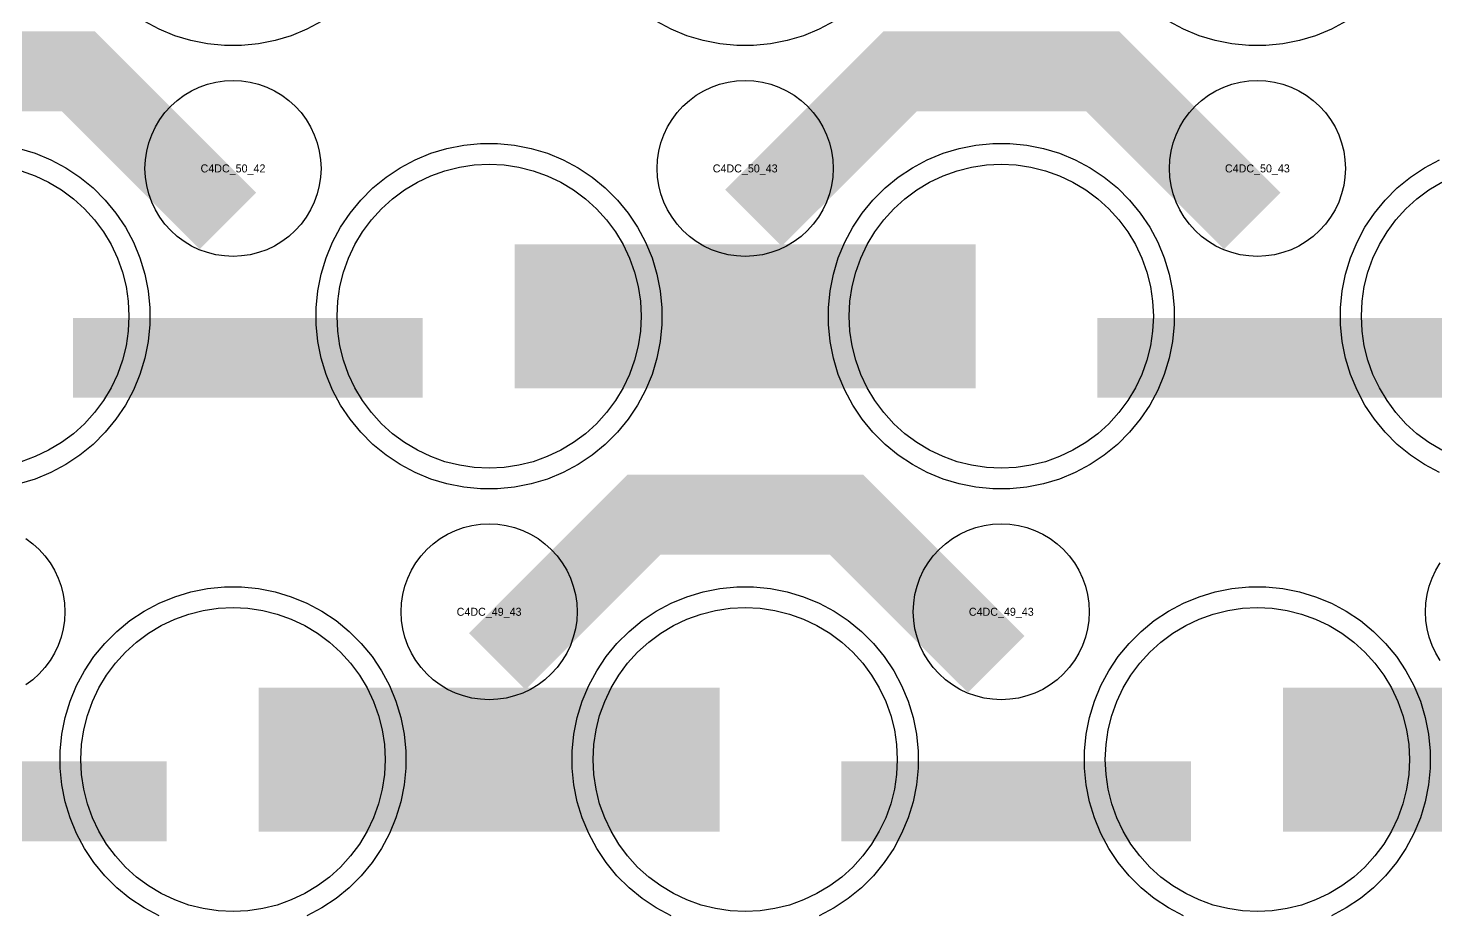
# Model space of a CAD drawing. Extents: x -11880 to 11880, y -14992 to 14992.
# Drawn here: x 1616 to 2055.8, y -8098.5 to -7821.3 of the extents above; entities that cross this region are included whole.
import ezdxf
from ezdxf.enums import TextEntityAlignment as Align

# ---------------------------------------------------------------- set-up
doc = ezdxf.new("R2010")
doc.units = 0
doc.header["$MEASUREMENT"] = 0
for name, color, linetype in [('GDS_775_DT_237', 138, 'CONTINUOUS'), ('RDL1_FS', 34, 'CONTINUOUS'), ('RDL_BS', 160, 'CONTINUOUS')]:
    doc.layers.add(name, color=color, linetype=linetype)

msp = doc.modelspace()

# ---------------------------------------------------------------- linework, layer by layer
at = {"layer": 'RDL1_FS', "color": 241, "true_color": 0xf7abae}
for points in [[(1613.791, -7865.896), (1618.181, -7867.468), (1622.395, -7869.46), (1626.395, -7871.858), (1630.14, -7874.636), (1633.594, -7877.766), (1636.724, -7881.22), (1639.502, -7884.965), (1641.9, -7888.965), (1643.892, -7893.179), (1645.464, -7897.569), (1646.596, -7902.092), (1647.28, -7906.703), (1647.509, -7911.36), (1647.28, -7916.017), (1646.596, -7920.628), (1645.464, -7925.151), (1643.892, -7929.541), (1641.9, -7933.755), (1639.502, -7937.755), (1636.724, -7941.5), (1633.594, -7944.954), (1630.14, -7948.084), (1626.395, -7950.862), (1622.395, -7953.26), (1618.181, -7955.252), (1613.791, -7956.824)], [(2057.605, -7953.26), (2053.605, -7950.862), (2049.86, -7948.084), (2046.406, -7944.954), (2043.276, -7941.5), (2040.498, -7937.755), (2038.1, -7933.755), (2036.108, -7929.541), (2034.536, -7925.151), (2033.404, -7920.628), (2032.72, -7916.017), (2032.491, -7911.36), (2032.72, -7906.703), (2033.404, -7902.092), (2034.536, -7897.569), (2036.108, -7893.179), (2038.1, -7888.965), (2040.498, -7884.965), (2043.276, -7881.22), (2046.406, -7877.766), (2049.86, -7874.636), (2053.605, -7871.858), (2057.605, -7869.46)]]:
    msp.add_lwpolyline(points, dxfattribs=at)
for points in [[(1760, -7958.869), (1755.343, -7958.64), (1750.732, -7957.956), (1746.209, -7956.824), (1741.819, -7955.252), (1737.605, -7953.26), (1733.605, -7950.862), (1729.86, -7948.084), (1726.406, -7944.954), (1723.276, -7941.5), (1720.498, -7937.755), (1718.1, -7933.755), (1716.108, -7929.541), (1714.536, -7925.151), (1713.404, -7920.628), (1712.72, -7916.017), (1712.491, -7911.36), (1712.72, -7906.703), (1713.404, -7902.092), (1714.536, -7897.569), (1716.108, -7893.179), (1718.1, -7888.965), (1720.498, -7884.965), (1723.276, -7881.22), (1726.406, -7877.766), (1729.86, -7874.636), (1733.605, -7871.858), (1737.605, -7869.46), (1741.819, -7867.468), (1746.209, -7865.896), (1750.732, -7864.764), (1755.343, -7864.08), (1760, -7863.851), (1764.657, -7864.08), (1769.268, -7864.764), (1773.791, -7865.896), (1778.181, -7867.468), (1782.395, -7869.46), (1786.395, -7871.858), (1790.14, -7874.636), (1793.594, -7877.766), (1796.724, -7881.22), (1799.502, -7884.965), (1801.9, -7888.965), (1803.892, -7893.179), (1805.464, -7897.569), (1806.596, -7902.092), (1807.28, -7906.703), (1807.509, -7911.36), (1807.28, -7916.017), (1806.596, -7920.628), (1805.464, -7925.151), (1803.892, -7929.541), (1801.9, -7933.755), (1799.502, -7937.755), (1796.724, -7941.5), (1793.594, -7944.954), (1790.14, -7948.084), (1786.395, -7950.862), (1782.395, -7953.26), (1778.181, -7955.252), (1773.791, -7956.824), (1769.268, -7957.956), (1764.657, -7958.64)], [(1920, -7958.869), (1915.343, -7958.64), (1910.732, -7957.956), (1906.209, -7956.824), (1901.819, -7955.252), (1897.605, -7953.26), (1893.605, -7950.862), (1889.86, -7948.084), (1886.406, -7944.954), (1883.276, -7941.5), (1880.498, -7937.755), (1878.1, -7933.755), (1876.108, -7929.541), (1874.536, -7925.151), (1873.404, -7920.628), (1872.72, -7916.017), (1872.491, -7911.36), (1872.72, -7906.703), (1873.404, -7902.092), (1874.536, -7897.569), (1876.108, -7893.179), (1878.1, -7888.965), (1880.498, -7884.965), (1883.276, -7881.22), (1886.406, -7877.766), (1889.86, -7874.636), (1893.605, -7871.858), (1897.605, -7869.46), (1901.819, -7867.468), (1906.209, -7865.896), (1910.732, -7864.764), (1915.343, -7864.08), (1920, -7863.851), (1924.657, -7864.08), (1929.268, -7864.764), (1933.791, -7865.896), (1938.181, -7867.468), (1942.395, -7869.46), (1946.395, -7871.858), (1950.14, -7874.636), (1953.594, -7877.766), (1956.724, -7881.22), (1959.502, -7884.965), (1961.9, -7888.965), (1963.892, -7893.179), (1965.464, -7897.569), (1966.596, -7902.092), (1967.28, -7906.703), (1967.509, -7911.36), (1967.28, -7916.017), (1966.596, -7920.628), (1965.464, -7925.151), (1963.892, -7929.541), (1961.9, -7933.755), (1959.502, -7937.755), (1956.724, -7941.5), (1953.594, -7944.954), (1950.14, -7948.084), (1946.395, -7950.862), (1942.395, -7953.26), (1938.181, -7955.252), (1933.791, -7956.824), (1929.268, -7957.956), (1924.657, -7958.64)], [(1680, -8097.434), (1675.343, -8097.205), (1670.732, -8096.521), (1666.209, -8095.389), (1661.819, -8093.817), (1657.605, -8091.825), (1653.605, -8089.427), (1649.86, -8086.649), (1646.406, -8083.519), (1643.276, -8080.065), (1640.498, -8076.32), (1638.1, -8072.32), (1636.108, -8068.106), (1634.536, -8063.716), (1633.404, -8059.193), (1632.72, -8054.582), (1632.491, -8049.925), (1632.72, -8045.268), (1633.404, -8040.657), (1634.536, -8036.134), (1636.108, -8031.744), (1638.1, -8027.53), (1640.498, -8023.53), (1643.276, -8019.785), (1646.406, -8016.331), (1649.86, -8013.201), (1653.605, -8010.423), (1657.605, -8008.025), (1661.819, -8006.033), (1666.209, -8004.461), (1670.732, -8003.329), (1675.343, -8002.645), (1680, -8002.416), (1684.657, -8002.645), (1689.268, -8003.329), (1693.791, -8004.461), (1698.181, -8006.033), (1702.395, -8008.025), (1706.395, -8010.423), (1710.14, -8013.201), (1713.594, -8016.331), (1716.724, -8019.785), (1719.502, -8023.53), (1721.9, -8027.53), (1723.892, -8031.744), (1725.464, -8036.134), (1726.596, -8040.657), (1727.28, -8045.268), (1727.509, -8049.925), (1727.28, -8054.582), (1726.596, -8059.193), (1725.464, -8063.716), (1723.892, -8068.106), (1721.9, -8072.32), (1719.502, -8076.32), (1716.724, -8080.065), (1713.594, -8083.519), (1710.14, -8086.649), (1706.395, -8089.427), (1702.395, -8091.825), (1698.181, -8093.817), (1693.791, -8095.389), (1689.268, -8096.521), (1684.657, -8097.205)], [(1840, -8097.434), (1835.343, -8097.205), (1830.732, -8096.521), (1826.209, -8095.389), (1821.819, -8093.817), (1817.605, -8091.825), (1813.605, -8089.427), (1809.86, -8086.649), (1806.406, -8083.519), (1803.276, -8080.065), (1800.498, -8076.32), (1798.1, -8072.32), (1796.108, -8068.106), (1794.536, -8063.716), (1793.404, -8059.193), (1792.72, -8054.582), (1792.491, -8049.925), (1792.72, -8045.268), (1793.404, -8040.657), (1794.536, -8036.134), (1796.108, -8031.744), (1798.1, -8027.53), (1800.498, -8023.53), (1803.276, -8019.785), (1806.406, -8016.331), (1809.86, -8013.201), (1813.605, -8010.423), (1817.605, -8008.025), (1821.819, -8006.033), (1826.209, -8004.461), (1830.732, -8003.329), (1835.343, -8002.645), (1840, -8002.416), (1844.657, -8002.645), (1849.268, -8003.329), (1853.791, -8004.461), (1858.181, -8006.033), (1862.395, -8008.025), (1866.395, -8010.423), (1870.14, -8013.201), (1873.594, -8016.331), (1876.724, -8019.785), (1879.502, -8023.53), (1881.9, -8027.53), (1883.892, -8031.744), (1885.464, -8036.134), (1886.596, -8040.657), (1887.28, -8045.268), (1887.509, -8049.925), (1887.28, -8054.582), (1886.596, -8059.193), (1885.464, -8063.716), (1883.892, -8068.106), (1881.9, -8072.32), (1879.502, -8076.32), (1876.724, -8080.065), (1873.594, -8083.519), (1870.14, -8086.649), (1866.395, -8089.427), (1862.395, -8091.825), (1858.181, -8093.817), (1853.791, -8095.389), (1849.268, -8096.521), (1844.657, -8097.205)], [(2000, -8097.434), (1995.343, -8097.205), (1990.732, -8096.521), (1986.209, -8095.389), (1981.819, -8093.817), (1977.605, -8091.825), (1973.605, -8089.427), (1969.86, -8086.649), (1966.406, -8083.519), (1963.276, -8080.065), (1960.498, -8076.32), (1958.1, -8072.32), (1956.108, -8068.106), (1954.536, -8063.716), (1953.404, -8059.193), (1952.72, -8054.582), (1952.491, -8049.925), (1952.72, -8045.268), (1953.404, -8040.657), (1954.536, -8036.134), (1956.108, -8031.744), (1958.1, -8027.53), (1960.498, -8023.53), (1963.276, -8019.785), (1966.406, -8016.331), (1969.86, -8013.201), (1973.605, -8010.423), (1977.605, -8008.025), (1981.819, -8006.033), (1986.209, -8004.461), (1990.732, -8003.329), (1995.343, -8002.645), (2000, -8002.416), (2004.657, -8002.645), (2009.268, -8003.329), (2013.791, -8004.461), (2018.181, -8006.033), (2022.395, -8008.025), (2026.395, -8010.423), (2030.14, -8013.201), (2033.594, -8016.331), (2036.724, -8019.785), (2039.502, -8023.53), (2041.9, -8027.53), (2043.892, -8031.744), (2045.464, -8036.134), (2046.596, -8040.657), (2047.28, -8045.268), (2047.509, -8049.925), (2047.28, -8054.582), (2046.596, -8059.193), (2045.464, -8063.716), (2043.892, -8068.106), (2041.9, -8072.32), (2039.502, -8076.32), (2036.724, -8080.065), (2033.594, -8083.519), (2030.14, -8086.649), (2026.395, -8089.427), (2022.395, -8091.825), (2018.181, -8093.817), (2013.791, -8095.389), (2009.268, -8096.521), (2004.657, -8097.205)]]:
    msp.add_lwpolyline(points, close=True, dxfattribs=at)
for points in [[(1768.002, -7911.36, 45, 45, 0), (1840.002, -7911.36, 45, 45, 0)], [(1840.002, -7911.36, 45, 45, 0), (1912.002, -7911.36, 45, 45, 0)], [(1688.002, -8049.925, 45, 45, 0), (1760.002, -8049.925, 45, 45, 0)], [(1760.002, -8049.925, 45, 45, 0), (1832.002, -8049.925, 45, 45, 0)], [(2008.002, -8049.925, 45, 45, 0), (2080.002, -8049.925, 45, 45, 0)]]:
    msp.add_lwpolyline(points, format="xyseb", dxfattribs=at)
at = {"layer": 'RDL_BS'}
for points in [[(1678.401, -7881.573, 25, 25, 0), (1631.687, -7834.859, 25, 25, 0), (1601.929, -7834.859, 25, 25, 0)], [(1842.562, -7880.674, 25, 25, 0), (1888.377, -7834.859, 25, 25, 0), (1921.93, -7834.859, 25, 25, 0)], [(1998.401, -7881.573, 25, 25, 0), (1951.687, -7834.859, 25, 25, 0), (1921.929, -7834.859, 25, 25, 0)], [(1762.562, -8019.239, 25, 25, 0), (1808.377, -7973.424, 25, 25, 0), (1841.93, -7973.424, 25, 25, 0)], [(1918.401, -8020.138, 25, 25, 0), (1871.687, -7973.424, 25, 25, 0), (1841.929, -7973.424, 25, 25, 0)]]:
    msp.add_lwpolyline(points, format="xyseb", dxfattribs=at)
for points in [[(1707.777, -7819.178), (1703.115, -7821.67), (1698.205, -7823.701), (1693.165, -7825.232), (1687.938, -7826.278), (1682.644, -7826.795), (1677.356, -7826.795), (1672.062, -7826.278), (1666.835, -7825.232), (1661.795, -7823.701), (1656.885, -7821.67), (1652.223, -7819.178)], [(1867.777, -7819.178), (1863.115, -7821.67), (1858.205, -7823.701), (1853.165, -7825.232), (1847.938, -7826.278), (1842.644, -7826.795), (1837.356, -7826.795), (1832.062, -7826.278), (1826.835, -7825.232), (1821.795, -7823.701), (1816.885, -7821.67), (1812.223, -7819.178)], [(2027.777, -7819.178), (2023.115, -7821.67), (2018.205, -7823.701), (2013.165, -7825.232), (2007.938, -7826.278), (2002.644, -7826.795), (1997.356, -7826.795), (1992.062, -7826.278), (1986.835, -7825.232), (1981.795, -7823.701), (1976.885, -7821.67), (1972.223, -7819.178)], [(1615.28, -7980.88), (1617.443, -7982.483), (1619.442, -7984.295), (1621.254, -7986.294), (1622.857, -7988.457), (1624.25, -7990.781), (1625.402, -7993.218), (1626.309, -7995.753), (1626.966, -7998.372), (1627.362, -8001.044), (1627.494, -8003.737), (1627.362, -8006.43), (1626.966, -8009.102), (1626.309, -8011.721), (1625.402, -8014.256), (1624.25, -8016.693), (1622.857, -8019.017), (1621.254, -8021.18), (1619.442, -8023.179), (1617.443, -8024.991), (1615.28, -8026.594)], [(2057.143, -8019.017), (2055.75, -8016.693), (2054.598, -8014.256), (2053.691, -8011.721), (2053.034, -8009.102), (2052.638, -8006.43), (2052.506, -8003.737), (2052.638, -8001.044), (2053.034, -7998.372), (2053.691, -7995.753), (2054.598, -7993.218), (2055.75, -7990.781), (2057.143, -7988.457)]]:
    msp.add_lwpolyline(points, dxfattribs=at)
for points in [[(1680, -7892.666), (1677.307, -7892.534), (1674.635, -7892.138), (1672.016, -7891.481), (1669.481, -7890.574), (1667.044, -7889.422), (1664.72, -7888.029), (1662.557, -7886.426), (1660.558, -7884.614), (1658.746, -7882.615), (1657.143, -7880.452), (1655.75, -7878.128), (1654.598, -7875.691), (1653.691, -7873.156), (1653.034, -7870.537), (1652.638, -7867.865), (1652.506, -7865.172), (1652.638, -7862.479), (1653.034, -7859.807), (1653.691, -7857.188), (1654.598, -7854.653), (1655.75, -7852.216), (1657.143, -7849.892), (1658.746, -7847.729), (1660.558, -7845.73), (1662.557, -7843.918), (1664.72, -7842.315), (1667.044, -7840.922), (1669.481, -7839.77), (1672.016, -7838.863), (1674.635, -7838.206), (1677.307, -7837.81), (1680, -7837.678), (1682.693, -7837.81), (1685.365, -7838.206), (1687.984, -7838.863), (1690.519, -7839.77), (1692.956, -7840.922), (1695.28, -7842.315), (1697.443, -7843.918), (1699.442, -7845.73), (1701.254, -7847.729), (1702.857, -7849.892), (1704.25, -7852.216), (1705.402, -7854.653), (1706.309, -7857.188), (1706.966, -7859.807), (1707.362, -7862.479), (1707.494, -7865.172), (1707.362, -7867.865), (1706.966, -7870.537), (1706.309, -7873.156), (1705.402, -7875.691), (1704.25, -7878.128), (1702.857, -7880.452), (1701.254, -7882.615), (1699.442, -7884.614), (1697.443, -7886.426), (1695.28, -7888.029), (1692.956, -7889.422), (1690.519, -7890.574), (1687.984, -7891.481), (1685.365, -7892.138), (1682.693, -7892.534)], [(1840, -7892.666), (1837.307, -7892.534), (1834.635, -7892.138), (1832.016, -7891.481), (1829.481, -7890.574), (1827.044, -7889.422), (1824.72, -7888.029), (1822.557, -7886.426), (1820.558, -7884.614), (1818.746, -7882.615), (1817.143, -7880.452), (1815.75, -7878.128), (1814.598, -7875.691), (1813.691, -7873.156), (1813.034, -7870.537), (1812.638, -7867.865), (1812.506, -7865.172), (1812.638, -7862.479), (1813.034, -7859.807), (1813.691, -7857.188), (1814.598, -7854.653), (1815.75, -7852.216), (1817.143, -7849.892), (1818.746, -7847.729), (1820.558, -7845.73), (1822.557, -7843.918), (1824.72, -7842.315), (1827.044, -7840.922), (1829.481, -7839.77), (1832.016, -7838.863), (1834.635, -7838.206), (1837.307, -7837.81), (1840, -7837.678), (1842.693, -7837.81), (1845.365, -7838.206), (1847.984, -7838.863), (1850.519, -7839.77), (1852.956, -7840.922), (1855.28, -7842.315), (1857.443, -7843.918), (1859.442, -7845.73), (1861.254, -7847.729), (1862.857, -7849.892), (1864.25, -7852.216), (1865.402, -7854.653), (1866.309, -7857.188), (1866.966, -7859.807), (1867.362, -7862.479), (1867.494, -7865.172), (1867.362, -7867.865), (1866.966, -7870.537), (1866.309, -7873.156), (1865.402, -7875.691), (1864.25, -7878.128), (1862.857, -7880.452), (1861.254, -7882.615), (1859.442, -7884.614), (1857.443, -7886.426), (1855.28, -7888.029), (1852.956, -7889.422), (1850.519, -7890.574), (1847.984, -7891.481), (1845.365, -7892.138), (1842.693, -7892.534)], [(2000, -7892.666), (1997.307, -7892.534), (1994.635, -7892.138), (1992.016, -7891.481), (1989.481, -7890.574), (1987.044, -7889.422), (1984.72, -7888.029), (1982.557, -7886.426), (1980.558, -7884.614), (1978.746, -7882.615), (1977.143, -7880.452), (1975.75, -7878.128), (1974.598, -7875.691), (1973.691, -7873.156), (1973.034, -7870.537), (1972.638, -7867.865), (1972.506, -7865.172), (1972.638, -7862.479), (1973.034, -7859.807), (1973.691, -7857.188), (1974.598, -7854.653), (1975.75, -7852.216), (1977.143, -7849.892), (1978.746, -7847.729), (1980.558, -7845.73), (1982.557, -7843.918), (1984.72, -7842.315), (1987.044, -7840.922), (1989.481, -7839.77), (1992.016, -7838.863), (1994.635, -7838.206), (1997.307, -7837.81), (2000, -7837.678), (2002.693, -7837.81), (2005.365, -7838.206), (2007.984, -7838.863), (2010.519, -7839.77), (2012.956, -7840.922), (2015.28, -7842.315), (2017.443, -7843.918), (2019.442, -7845.73), (2021.254, -7847.729), (2022.857, -7849.892), (2024.25, -7852.216), (2025.402, -7854.653), (2026.309, -7857.188), (2026.966, -7859.807), (2027.362, -7862.479), (2027.494, -7865.172), (2027.362, -7867.865), (2026.966, -7870.537), (2026.309, -7873.156), (2025.402, -7875.691), (2024.25, -7878.128), (2022.857, -7880.452), (2021.254, -7882.615), (2019.442, -7884.614), (2017.443, -7886.426), (2015.28, -7888.029), (2012.956, -7889.422), (2010.519, -7890.574), (2007.984, -7891.481), (2005.365, -7892.138), (2002.693, -7892.534)], [(1760, -8031.231), (1757.307, -8031.099), (1754.635, -8030.703), (1752.016, -8030.046), (1749.481, -8029.139), (1747.044, -8027.987), (1744.72, -8026.594), (1742.557, -8024.991), (1740.558, -8023.179), (1738.746, -8021.18), (1737.143, -8019.017), (1735.75, -8016.693), (1734.598, -8014.256), (1733.691, -8011.721), (1733.034, -8009.102), (1732.638, -8006.43), (1732.506, -8003.737), (1732.638, -8001.044), (1733.034, -7998.372), (1733.691, -7995.753), (1734.598, -7993.218), (1735.75, -7990.781), (1737.143, -7988.457), (1738.746, -7986.294), (1740.558, -7984.295), (1742.557, -7982.483), (1744.72, -7980.88), (1747.044, -7979.487), (1749.481, -7978.335), (1752.016, -7977.428), (1754.635, -7976.771), (1757.307, -7976.375), (1760, -7976.243), (1762.693, -7976.375), (1765.365, -7976.771), (1767.984, -7977.428), (1770.519, -7978.335), (1772.956, -7979.487), (1775.28, -7980.88), (1777.443, -7982.483), (1779.442, -7984.295), (1781.254, -7986.294), (1782.857, -7988.457), (1784.25, -7990.781), (1785.402, -7993.218), (1786.309, -7995.753), (1786.966, -7998.372), (1787.362, -8001.044), (1787.494, -8003.737), (1787.362, -8006.43), (1786.966, -8009.102), (1786.309, -8011.721), (1785.402, -8014.256), (1784.25, -8016.693), (1782.857, -8019.017), (1781.254, -8021.18), (1779.442, -8023.179), (1777.443, -8024.991), (1775.28, -8026.594), (1772.956, -8027.987), (1770.519, -8029.139), (1767.984, -8030.046), (1765.365, -8030.703), (1762.693, -8031.099)], [(1920, -8031.231), (1917.307, -8031.099), (1914.635, -8030.703), (1912.016, -8030.046), (1909.481, -8029.139), (1907.044, -8027.987), (1904.72, -8026.594), (1902.557, -8024.991), (1900.558, -8023.179), (1898.746, -8021.18), (1897.143, -8019.017), (1895.75, -8016.693), (1894.598, -8014.256), (1893.691, -8011.721), (1893.034, -8009.102), (1892.638, -8006.43), (1892.506, -8003.737), (1892.638, -8001.044), (1893.034, -7998.372), (1893.691, -7995.753), (1894.598, -7993.218), (1895.75, -7990.781), (1897.143, -7988.457), (1898.746, -7986.294), (1900.558, -7984.295), (1902.557, -7982.483), (1904.72, -7980.88), (1907.044, -7979.487), (1909.481, -7978.335), (1912.016, -7977.428), (1914.635, -7976.771), (1917.307, -7976.375), (1920, -7976.243), (1922.693, -7976.375), (1925.365, -7976.771), (1927.984, -7977.428), (1930.519, -7978.335), (1932.956, -7979.487), (1935.28, -7980.88), (1937.443, -7982.483), (1939.442, -7984.295), (1941.254, -7986.294), (1942.857, -7988.457), (1944.25, -7990.781), (1945.402, -7993.218), (1946.309, -7995.753), (1946.966, -7998.372), (1947.362, -8001.044), (1947.494, -8003.737), (1947.362, -8006.43), (1946.966, -8009.102), (1946.309, -8011.721), (1945.402, -8014.256), (1944.25, -8016.693), (1942.857, -8019.017), (1941.254, -8021.18), (1939.442, -8023.179), (1937.443, -8024.991), (1935.28, -8026.594), (1932.956, -8027.987), (1930.519, -8029.139), (1927.984, -8030.046), (1925.365, -8030.703), (1922.693, -8031.099)]]:
    msp.add_lwpolyline(points, close=True, dxfattribs=at)
at = {"layer": 'RDL_BS', "color": 241, "true_color": 0xf7abae}
for points in [[(1757.356, -7965.36), (1752.062, -7964.843), (1746.835, -7963.797), (1741.795, -7962.266), (1736.885, -7960.235), (1732.223, -7957.743), (1727.809, -7954.796), (1723.708, -7951.434), (1719.926, -7947.652), (1716.564, -7943.551), (1713.617, -7939.137), (1711.125, -7934.475), (1709.094, -7929.565), (1707.563, -7924.525), (1706.517, -7919.298), (1706, -7914.004), (1706, -7908.716), (1706.517, -7903.422), (1707.563, -7898.195), (1709.094, -7893.155), (1711.125, -7888.245), (1713.617, -7883.583), (1716.564, -7879.169), (1719.926, -7875.068), (1723.708, -7871.286), (1727.809, -7867.924), (1732.223, -7864.977), (1736.885, -7862.485), (1741.795, -7860.454), (1746.835, -7858.923), (1752.062, -7857.877), (1757.356, -7857.36), (1762.644, -7857.36), (1767.938, -7857.877), (1773.165, -7858.923), (1778.205, -7860.454), (1783.115, -7862.485), (1787.777, -7864.977), (1792.191, -7867.924), (1796.292, -7871.286), (1800.074, -7875.068), (1803.436, -7879.169), (1806.383, -7883.583), (1808.875, -7888.245), (1810.906, -7893.155), (1812.437, -7898.195), (1813.483, -7903.422), (1814, -7908.716), (1814, -7914.004), (1813.483, -7919.298), (1812.437, -7924.525), (1810.906, -7929.565), (1808.875, -7934.475), (1806.383, -7939.137), (1803.436, -7943.551), (1800.074, -7947.652), (1796.292, -7951.434), (1792.191, -7954.796), (1787.777, -7957.743), (1783.115, -7960.235), (1778.205, -7962.266), (1773.165, -7963.797), (1767.938, -7964.843), (1762.644, -7965.36)], [(1917.356, -7965.36), (1912.062, -7964.843), (1906.835, -7963.797), (1901.795, -7962.266), (1896.885, -7960.235), (1892.223, -7957.743), (1887.809, -7954.796), (1883.708, -7951.434), (1879.926, -7947.652), (1876.564, -7943.551), (1873.617, -7939.137), (1871.125, -7934.475), (1869.094, -7929.565), (1867.563, -7924.525), (1866.517, -7919.298), (1866, -7914.004), (1866, -7908.716), (1866.517, -7903.422), (1867.563, -7898.195), (1869.094, -7893.155), (1871.125, -7888.245), (1873.617, -7883.583), (1876.564, -7879.169), (1879.926, -7875.068), (1883.708, -7871.286), (1887.809, -7867.924), (1892.223, -7864.977), (1896.885, -7862.485), (1901.795, -7860.454), (1906.835, -7858.923), (1912.062, -7857.877), (1917.356, -7857.36), (1922.644, -7857.36), (1927.938, -7857.877), (1933.165, -7858.923), (1938.205, -7860.454), (1943.115, -7862.485), (1947.777, -7864.977), (1952.191, -7867.924), (1956.292, -7871.286), (1960.074, -7875.068), (1963.436, -7879.169), (1966.383, -7883.583), (1968.875, -7888.245), (1970.906, -7893.155), (1972.437, -7898.195), (1973.483, -7903.422), (1974, -7908.716), (1974, -7914.004), (1973.483, -7919.298), (1972.437, -7924.525), (1970.906, -7929.565), (1968.875, -7934.475), (1966.383, -7939.137), (1963.436, -7943.551), (1960.074, -7947.652), (1956.292, -7951.434), (1952.191, -7954.796), (1947.777, -7957.743), (1943.115, -7960.235), (1938.205, -7962.266), (1933.165, -7963.797), (1927.938, -7964.843), (1922.644, -7965.36)]]:
    msp.add_lwpolyline(points, close=True, dxfattribs=at)
for points in [[(1613.165, -7858.923), (1618.205, -7860.454), (1623.115, -7862.485), (1627.777, -7864.977), (1632.191, -7867.924), (1636.292, -7871.286), (1640.074, -7875.068), (1643.436, -7879.169), (1646.383, -7883.583), (1648.875, -7888.245), (1650.906, -7893.155), (1652.437, -7898.195), (1653.483, -7903.422), (1654, -7908.716), (1654, -7914.004), (1653.483, -7919.298), (1652.437, -7924.525), (1650.906, -7929.565), (1648.875, -7934.475), (1646.383, -7939.137), (1643.436, -7943.551), (1640.074, -7947.652), (1636.292, -7951.434), (1632.191, -7954.796), (1627.777, -7957.743), (1623.115, -7960.235), (1618.205, -7962.266), (1613.165, -7963.797)], [(2056.885, -7960.235), (2052.223, -7957.743), (2047.809, -7954.796), (2043.708, -7951.434), (2039.926, -7947.652), (2036.564, -7943.551), (2033.617, -7939.137), (2031.125, -7934.475), (2029.094, -7929.565), (2027.563, -7924.525), (2026.517, -7919.298), (2026, -7914.004), (2026, -7908.716), (2026.517, -7903.422), (2027.563, -7898.195), (2029.094, -7893.155), (2031.125, -7888.245), (2033.617, -7883.583), (2036.564, -7879.169), (2039.926, -7875.068), (2043.708, -7871.286), (2047.809, -7867.924), (2052.223, -7864.977), (2056.885, -7862.485)], [(1656.885, -8098.8), (1652.223, -8096.308), (1647.809, -8093.361), (1643.708, -8089.999), (1639.926, -8086.217), (1636.564, -8082.116), (1633.617, -8077.702), (1631.125, -8073.04), (1629.094, -8068.13), (1627.563, -8063.09), (1626.517, -8057.863), (1626, -8052.569), (1626, -8047.281), (1626.517, -8041.987), (1627.563, -8036.76), (1629.094, -8031.72), (1631.125, -8026.81), (1633.617, -8022.148), (1636.564, -8017.734), (1639.926, -8013.633), (1643.708, -8009.851), (1647.809, -8006.489), (1652.223, -8003.542), (1656.885, -8001.05), (1661.795, -7999.019), (1666.835, -7997.488), (1672.062, -7996.442), (1677.356, -7995.925), (1682.644, -7995.925), (1687.938, -7996.442), (1693.165, -7997.488), (1698.205, -7999.019), (1703.115, -8001.05), (1707.777, -8003.542), (1712.191, -8006.489), (1716.292, -8009.851), (1720.074, -8013.633), (1723.436, -8017.734), (1726.383, -8022.148), (1728.875, -8026.81), (1730.906, -8031.72), (1732.437, -8036.76), (1733.483, -8041.987), (1734, -8047.281), (1734, -8052.569), (1733.483, -8057.863), (1732.437, -8063.09), (1730.906, -8068.13), (1728.875, -8073.04), (1726.383, -8077.702), (1723.436, -8082.116), (1720.074, -8086.217), (1716.292, -8089.999), (1712.191, -8093.361), (1707.777, -8096.308), (1703.115, -8098.8)], [(1816.885, -8098.8), (1812.223, -8096.308), (1807.809, -8093.361), (1803.708, -8089.999), (1799.926, -8086.217), (1796.564, -8082.116), (1793.617, -8077.702), (1791.125, -8073.04), (1789.094, -8068.13), (1787.563, -8063.09), (1786.517, -8057.863), (1786, -8052.569), (1786, -8047.281), (1786.517, -8041.987), (1787.563, -8036.76), (1789.094, -8031.72), (1791.125, -8026.81), (1793.617, -8022.148), (1796.564, -8017.734), (1799.926, -8013.633), (1803.708, -8009.851), (1807.809, -8006.489), (1812.223, -8003.542), (1816.885, -8001.05), (1821.795, -7999.019), (1826.835, -7997.488), (1832.062, -7996.442), (1837.356, -7995.925), (1842.644, -7995.925), (1847.938, -7996.442), (1853.165, -7997.488), (1858.205, -7999.019), (1863.115, -8001.05), (1867.777, -8003.542), (1872.191, -8006.489), (1876.292, -8009.851), (1880.074, -8013.633), (1883.436, -8017.734), (1886.383, -8022.148), (1888.875, -8026.81), (1890.906, -8031.72), (1892.437, -8036.76), (1893.483, -8041.987), (1894, -8047.281), (1894, -8052.569), (1893.483, -8057.863), (1892.437, -8063.09), (1890.906, -8068.13), (1888.875, -8073.04), (1886.383, -8077.702), (1883.436, -8082.116), (1880.074, -8086.217), (1876.292, -8089.999), (1872.191, -8093.361), (1867.777, -8096.308), (1863.115, -8098.8)], [(1976.885, -8098.8), (1972.223, -8096.308), (1967.809, -8093.361), (1963.708, -8089.999), (1959.926, -8086.217), (1956.564, -8082.116), (1953.617, -8077.702), (1951.125, -8073.04), (1949.094, -8068.13), (1947.563, -8063.09), (1946.517, -8057.863), (1946, -8052.569), (1946, -8047.281), (1946.517, -8041.987), (1947.563, -8036.76), (1949.094, -8031.72), (1951.125, -8026.81), (1953.617, -8022.148), (1956.564, -8017.734), (1959.926, -8013.633), (1963.708, -8009.851), (1967.809, -8006.489), (1972.223, -8003.542), (1976.885, -8001.05), (1981.795, -7999.019), (1986.835, -7997.488), (1992.062, -7996.442), (1997.356, -7995.925), (2002.644, -7995.925), (2007.938, -7996.442), (2013.165, -7997.488), (2018.205, -7999.019), (2023.115, -8001.05), (2027.777, -8003.542), (2032.191, -8006.489), (2036.292, -8009.851), (2040.074, -8013.633), (2043.436, -8017.734), (2046.383, -8022.148), (2048.875, -8026.81), (2050.906, -8031.72), (2052.437, -8036.76), (2053.483, -8041.987), (2054, -8047.281), (2054, -8052.569), (2053.483, -8057.863), (2052.437, -8063.09), (2050.906, -8068.13), (2048.875, -8073.04), (2046.383, -8077.702), (2043.436, -8082.116), (2040.074, -8086.217), (2036.292, -8089.999), (2032.191, -8093.361), (2027.777, -8096.308), (2023.115, -8098.8)]]:
    msp.add_lwpolyline(points, dxfattribs=at)
for points in [[(1630.016, -7924.373, 25, 25, 0), (1739.281, -7924.373, 25, 25, 0)], [(1950.016, -7924.373, 25, 25, 0), (2059.281, -7924.373, 25, 25, 0)], [(1550.016, -8062.938, 25, 25, 0), (1659.281, -8062.938, 25, 25, 0)], [(1870.016, -8062.938, 25, 25, 0), (1979.281, -8062.938, 25, 25, 0)]]:
    msp.add_lwpolyline(points, format="xyseb", dxfattribs=at)

# ---------------------------------------------------------------- texts
at = {"layer": 'GDS_775_DT_237'}
for s, p in [('C4DC_50_42', (1680, -7865.172)), ('C4DC_50_42', (1680, -7865.172)), ('C4DC_50_43', (1840, -7865.172)), ('C4DC_50_43', (1840, -7865.172)), ('C4DC_50_43', (2000, -7865.172)), ('C4DC_50_43', (2000, -7865.172)), ('C4DC_49_43', (1760, -8003.737)), ('C4DC_49_43', (1760, -8003.737)), ('C4DC_49_43', (1920, -8003.737)), ('C4DC_49_43', (1920, -8003.737))]:
    msp.add_text(s, height=2.5, dxfattribs=at).set_placement(p, align=Align.MIDDLE_CENTER)

doc.saveas('drawing.dxf')
